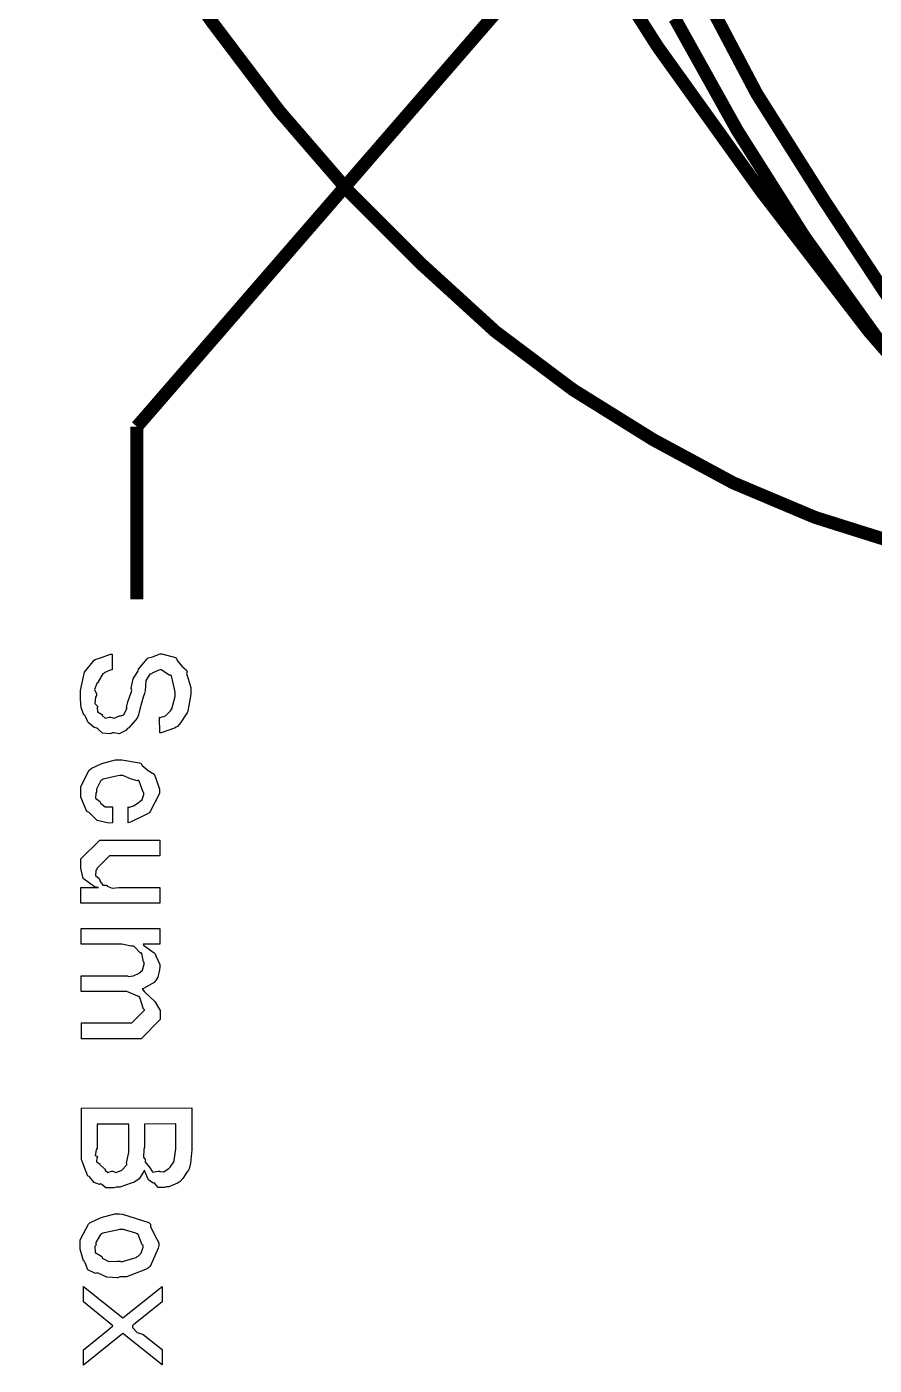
# Model space of a CAD drawing. Extents: x 0.1 to 11.6, y 0.3 to 16.2.
# Drawn here: x 4.367 to 5.021, y 3.278 to 4.31 of the extents above; entities that cross this region are included whole.
import ezdxf

# ---------------------------------------------------------------- set-up
doc = ezdxf.new("R2010")
doc.units = 0
doc.header["$MEASUREMENT"] = 0

msp = doc.modelspace()

# ---------------------------------------------------------------- linework, layer by layer
at = {"color": 0, "const_width": 0.01}
for points in [[(4.41499, 6.38667), (4.39501, 6.25168), (4.37999, 6.11501), (4.37169, 5.97835), (4.37169, 5.84169), (4.37668, 5.70503), (4.38835, 5.56836), (4.40668, 5.43332), (4.43164, 5.29833), (4.46332, 5.16499), (4.50168, 5.03331), (4.54497, 4.90332), (4.595, 4.77669), (4.65169, 4.65169), (4.71332, 4.53), (4.78, 4.41), (4.85335, 4.29497), (4.93332, 4.18332), (5.01665, 4.07497), (5.10667, 3.97168), (5.19997, 3.87169)], [(4.97835, 4.49164), (4.98665, 4.47331), (4.97835, 4.49001)], [(4.91997, 4.54167), (4.45167, 4.00168)], [(5.08333, 4.32335), (5.08664, 4.315), (5.05165, 4.315), (5.04833, 4.32335), (5.05165, 4.31332)], [(4.46001, 4.38499), (4.50999, 4.31332), (4.56168, 4.24501), (4.61501, 4.18332), (4.67165, 4.12668), (4.72835, 4.07497), (4.78836, 4.03), (4.84999, 3.99164), (4.91168, 3.95833), (4.97499, 3.93164), (5.03836, 3.91168), (5.10167, 3.89833), (5.16667, 3.89165)], [(4.88336, 4.34668), (4.93001, 4.25836), (4.98167, 4.17665), (5.03331, 4.09831), (5.08832, 4.02501), (5.14665, 3.95833), (5.20665, 3.89665), (5.26665, 3.84), (5.33003, 3.78999), (5.39501, 3.74501), (5.46001, 3.70665), (5.52669, 3.67503), (5.595, 3.64833), (5.66336, 3.62999), (5.73167, 3.61664), (5.80165, 3.61003), (5.87169, 3.61003), (5.94, 3.61664), (6.00836, 3.62999), (6.07835, 3.64833), (6.14501, 3.67503), (6.21164, 3.70665), (6.27832, 3.74501), (6.34169, 3.78999)], [(4.86664, 4.31668), (4.91499, 4.22999), (4.96669, 4.14833), (5.02165, 4.07167), (5.07835, 4), (5.13667, 3.93332), (5.19835, 3.87332), (5.25999, 3.81836), (5.32497, 3.77001), (5.38997, 3.72835), (5.45833, 3.69168), (5.52501, 3.66168), (5.595, 3.63835), (5.66499, 3.62169), (5.73503, 3.61165), (5.80501, 3.60835)], [(4.45167, 4.00168), (4.45167, 3.86833)]]:
    msp.add_lwpolyline(points, dxfattribs=at)
at = {"color": 0}
for points in [[(4.43257, 3.82622), (4.43257, 3.81407), (4.43104, 3.81369), (4.42649, 3.81164), (4.42606, 3.81125), (4.42529, 3.81087), (4.42215, 3.80528), (4.42193, 3.80453), (4.42085, 3.80344), (4.41906, 3.79878), (4.42042, 3.79546), (4.42042, 3.79432), (4.41965, 3.79303), (4.41911, 3.78808), (4.42128, 3.78608), (4.4215, 3.78543), (4.42096, 3.785), (4.42117, 3.78168), (4.42437, 3.77989), (4.42475, 3.77957), (4.42481, 3.77886), (4.42708, 3.77681), (4.43018, 3.77761), (4.43126, 3.77761), (4.43126, 3.7775), (4.43414, 3.77686), (4.43832, 3.77854), (4.43886, 3.77869), (4.43892, 3.7786), (4.44151, 3.7794), (4.44374, 3.78375), (4.44407, 3.78456), (4.44358, 3.78494), (4.44461, 3.78933), (4.44732, 3.7965), (4.44775, 3.79824), (4.44715, 3.79992), (4.44868, 3.80724), (4.45231, 3.81288), (4.45275, 3.81364), (4.45301, 3.81446), (4.45958, 3.82264), (4.46035, 3.82319), (4.46035, 3.82319), (4.46382, 3.824), (4.46957, 3.82644), (4.47054, 3.82644), (4.47103, 3.82628), (4.48133, 3.82357), (4.48226, 3.82297), (4.48275, 3.82135), (4.48643, 3.817), (4.49001, 3.81369), (4.4905, 3.81256), (4.4899, 3.81125), (4.49333, 3.80051), (4.49333, 3.79693), (4.49317, 3.7954), (4.49094, 3.78207), (4.4905, 3.78087), (4.48915, 3.77897), (4.48535, 3.77306), (4.48296, 3.77046), (4.48204, 3.76981), (4.48074, 3.7691), (4.47043, 3.76557), (4.46924, 3.76546), (4.46903, 3.77761), (4.46951, 3.77718), (4.47364, 3.77849), (4.4776, 3.7825), (4.47814, 3.78325), (4.47857, 3.78401), (4.48118, 3.79357), (4.48118, 3.79671), (4.48085, 3.79824), (4.47825, 3.80946), (4.47771, 3.81017), (4.47715, 3.80974), (4.47043, 3.81413), (4.46967, 3.81407), (4.46847, 3.81381), (4.46338, 3.81158), (4.46294, 3.81104), (4.46158, 3.8106), (4.45861, 3.80583), (4.45796, 3.7979), (4.45751, 3.79585), (4.45643, 3.79286), (4.45389, 3.78369), (4.45285, 3.77946), (4.45253, 3.77869), (4.45176, 3.77681), (4.44532, 3.76926), (4.4445, 3.76872), (4.44325, 3.76736), (4.43799, 3.7646), (4.43408, 3.76546), (4.43278, 3.76546), (4.43115, 3.76476), (4.42513, 3.76514), (4.42156, 3.76856), (4.42063, 3.76915), (4.41878, 3.76969), (4.41396, 3.77339), (4.41206, 3.77806), (4.41151, 3.77914), (4.41069, 3.7794), (4.40864, 3.78478), (4.40826, 3.79144), (4.40826, 3.79367), (4.40826, 3.79801), (4.4106, 3.8099), (4.41108, 3.81104), (4.41129, 3.81218), (4.41857, 3.82146), (4.41954, 3.8221), (4.41954, 3.8221), (4.42426, 3.82368), (4.43137, 3.82622), (4.43257, 3.82622)], [(4.43272, 3.70828), (4.43272, 3.69613), (4.42996, 3.69569), (4.42111, 3.69781), (4.41581, 3.7029), (4.41471, 3.70394), (4.41314, 3.70481), (4.40842, 3.71571), (4.40842, 3.71935), (4.40842, 3.72396), (4.41493, 3.73665), (4.41624, 3.73779), (4.41689, 3.73822), (4.42469, 3.74192), (4.43511, 3.74474), (4.43858, 3.74474), (4.43994, 3.74463), (4.45367, 3.74225), (4.45486, 3.74169), (4.45562, 3.74018), (4.46044, 3.73633), (4.4649, 3.73346), (4.4655, 3.73237), (4.46599, 3.73107), (4.46918, 3.72196), (4.46918, 3.71892), (4.46821, 3.71707), (4.46197, 3.70469), (4.46115, 3.70372), (4.45942, 3.70258), (4.44678, 3.69646), (4.44488, 3.69613), (4.44488, 3.70828), (4.4451, 3.70796), (4.44906, 3.70904), (4.45344, 3.71192), (4.454, 3.7124), (4.454, 3.7124), (4.45574, 3.71414), (4.45703, 3.71789), (4.45703, 3.71913), (4.45643, 3.71978), (4.4534, 3.72825), (4.45269, 3.7289), (4.45171, 3.7284), (4.44667, 3.72999), (4.44075, 3.73258), (4.43881, 3.73258), (4.43696, 3.73232), (4.42562, 3.72971), (4.42492, 3.72911), (4.42393, 3.72857), (4.42057, 3.722), (4.42057, 3.71978), (4.41986, 3.71903), (4.41971, 3.71506), (4.4229, 3.71274), (4.42339, 3.71218), (4.42367, 3.7111), (4.42708, 3.70839), (4.43164, 3.70844), (4.43272, 3.70828)], [(4.40853, 3.64621), (4.42199, 3.64621), (4.41883, 3.64669), (4.41021, 3.65306), (4.40853, 3.66114), (4.40853, 3.66379), (4.40853, 3.66813), (4.42307, 3.68267), (4.4324, 3.68267), (4.46929, 3.68267), (4.46929, 3.67051), (4.43847, 3.67051), (4.43044, 3.67051), (4.42068, 3.66075), (4.42068, 3.65989), (4.41997, 3.65913), (4.41965, 3.65528), (4.42247, 3.6531), (4.42285, 3.65251), (4.42307, 3.65132), (4.42529, 3.64794), (4.42806, 3.64794), (4.42871, 3.64774), (4.42871, 3.64714), (4.43246, 3.64556), (4.43778, 3.64621), (4.43956, 3.64621), (4.46929, 3.64621), (4.46929, 3.63406), (4.40853, 3.63406), (4.40853, 3.64621)], [(4.40864, 3.61453), (4.4694, 3.61453), (4.4694, 3.60238), (4.45638, 3.60238), (4.45682, 3.60162), (4.46511, 3.59576), (4.46571, 3.595), (4.46619, 3.59343), (4.4694, 3.58681), (4.4694, 3.58458), (4.46903, 3.58268), (4.46778, 3.57688), (4.46631, 3.57444), (4.46571, 3.57374), (4.465, 3.57286), (4.45682, 3.56819), (4.45574, 3.56787), (4.45757, 3.56575), (4.46544, 3.55811), (4.46962, 3.55111), (4.46962, 3.54878), (4.46962, 3.54422), (4.45508, 3.52946), (4.44965, 3.52946), (4.40886, 3.52946), (4.40886, 3.54161), (4.44379, 3.54161), (4.44769, 3.54161), (4.45747, 3.55138), (4.45747, 3.55182), (4.45687, 3.55214), (4.454, 3.56136), (4.45335, 3.56201), (4.45242, 3.56229), (4.44379, 3.56592), (4.44097, 3.56592), (4.40864, 3.56592), (4.40864, 3.57807), (4.44467, 3.57807), (4.44499, 3.57758), (4.44906, 3.57786), (4.45344, 3.58008), (4.454, 3.58046), (4.454, 3.58046), (4.45594, 3.58247), (4.45725, 3.58686), (4.45725, 3.58828), (4.45665, 3.58871), (4.4554, 3.59532), (4.45508, 3.59586), (4.45432, 3.59554), (4.44965, 3.60064), (4.449, 3.60086), (4.44726, 3.60097), (4.43994, 3.60238), (4.4375, 3.60238), (4.40864, 3.60238), (4.40864, 3.61453)], [(4.40886, 3.47581), (4.49393, 3.47603), (4.49393, 3.44368), (4.49376, 3.44119), (4.49306, 3.43354), (4.49192, 3.42904), (4.49154, 3.42806), (4.49029, 3.4266), (4.48699, 3.42167), (4.48514, 3.41928), (4.48438, 3.41874), (4.48301, 3.41814), (4.47635, 3.41526), (4.47418, 3.41526), (4.47293, 3.41461), (4.46804, 3.41461), (4.46539, 3.41775), (4.46463, 3.41829), (4.46431, 3.41808), (4.46061, 3.42068), (4.4579, 3.42697), (4.45747, 3.42806), (4.45654, 3.42632), (4.4534, 3.42133), (4.45019, 3.41906), (4.44922, 3.41851), (4.44715, 3.41797), (4.43842, 3.41504), (4.43554, 3.41504), (4.43381, 3.41439), (4.42779, 3.41439), (4.42453, 3.41704), (4.42361, 3.41743), (4.42285, 3.41694), (4.41862, 3.41851), (4.41547, 3.42275), (4.41493, 3.42329), (4.4139, 3.4235), (4.4106, 3.43132), (4.41037, 3.43218), (4.41037, 3.43218), (4.40901, 3.43631), (4.40886, 3.44282), (4.40886, 3.44499), (4.40886, 3.47581)], [(4.42101, 3.46365), (4.42101, 3.44499), (4.42031, 3.44379), (4.41954, 3.43935), (4.42133, 3.43858), (4.42144, 3.43826), (4.42085, 3.43767), (4.42051, 3.4344), (4.42296, 3.433), (4.42318, 3.43263), (4.42339, 3.43224), (4.42665, 3.42899), (4.42708, 3.42871), (4.42708, 3.42811), (4.42931, 3.42632), (4.43218, 3.42719), (4.43317, 3.42719), (4.43317, 3.42719), (4.43544, 3.42632), (4.4394, 3.42774), (4.43989, 3.42785), (4.43989, 3.42785), (4.44379, 3.43213), (4.44401, 3.43283), (4.44358, 3.43349), (4.44532, 3.44196), (4.44532, 3.44478), (4.44532, 3.46365), (4.42101, 3.46365)], [(4.45747, 3.46365), (4.45747, 3.44586), (4.45697, 3.44401), (4.45676, 3.4381), (4.45817, 3.43619), (4.45833, 3.43565), (4.4579, 3.43474), (4.46197, 3.42969), (4.46246, 3.42936), (4.46224, 3.42893), (4.46408, 3.42643), (4.46804, 3.42719), (4.4694, 3.42719), (4.46946, 3.42692), (4.47244, 3.42682), (4.47581, 3.42904), (4.47635, 3.42936), (4.47635, 3.42936), (4.47738, 3.43044), (4.48025, 3.4344), (4.48047, 3.43501), (4.48047, 3.43544), (4.48178, 3.44456), (4.48178, 3.4476), (4.48178, 3.46388), (4.45747, 3.46365)], [(4.43821, 3.39432), (4.44065, 3.39421), (4.46078, 3.38764), (4.46208, 3.38629), (4.46208, 3.3846), (4.46533, 3.37804), (4.46858, 3.37201), (4.46858, 3.37001), (4.46815, 3.36783), (4.46186, 3.35379), (4.46056, 3.35265), (4.45833, 3.35135), (4.44368, 3.34571), (4.43886, 3.34571), (4.43674, 3.345), (4.4285, 3.34543), (4.42236, 3.34825), (4.42128, 3.34874), (4.4196, 3.34842), (4.41379, 3.35107), (4.41183, 3.35667), (4.41129, 3.35764), (4.41043, 3.35801), (4.40782, 3.36703), (4.40782, 3.37001), (4.40782, 3.3744), (4.41433, 3.3865), (4.41564, 3.38758), (4.41629, 3.38797), (4.42415, 3.39154), (4.43468, 3.39432), (4.43821, 3.39432)], [(4.43821, 3.38217), (4.43647, 3.38189), (4.42529, 3.37944), (4.42453, 3.3789), (4.4235, 3.37831), (4.41997, 3.37213), (4.41997, 3.37001), (4.41928, 3.36914), (4.41954, 3.36464), (4.42378, 3.36193), (4.42453, 3.36133), (4.42497, 3.36008), (4.42996, 3.35747), (4.43647, 3.35786), (4.43864, 3.35786), (4.43983, 3.35732), (4.45112, 3.36079), (4.45188, 3.36133), (4.45221, 3.36117), (4.45497, 3.36399), (4.45643, 3.36854), (4.45643, 3.37001), (4.45583, 3.3705), (4.45264, 3.37836), (4.45188, 3.3789), (4.4509, 3.37944), (4.44135, 3.38217), (4.43821, 3.38217)], [(4.41037, 3.33833), (4.44075, 3.31401), (4.47114, 3.33833), (4.47114, 3.32639), (4.45682, 3.31489), (4.45578, 3.31401), (4.44911, 3.3086), (4.44835, 3.30794), (4.44835, 3.30664), (4.45182, 3.30274), (4.45611, 3.30165), (4.4566, 3.30122), (4.47114, 3.28971), (4.47114, 3.27778), (4.44075, 3.30208), (4.41037, 3.27756), (4.41037, 3.2895), (4.42947, 3.3049), (4.43317, 3.30794), (4.41037, 3.32639), (4.41037, 3.33833)]]:
    msp.add_lwpolyline(points, close=True, dxfattribs=at)

doc.saveas('drawing.dxf')
